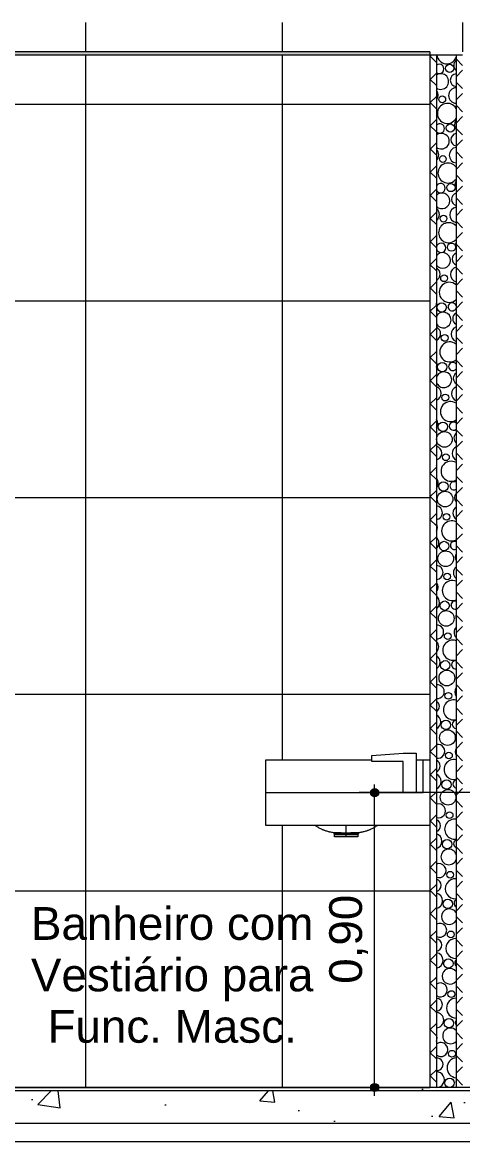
# Model space of a CAD drawing. Header units: metres. Extents: x -77 to 97, y 0 to 6.
# Drawn here: x -21.526 to -20.183, y -0.373 to 3.042 of the extents above; entities that cross this region are included whole.
import ezdxf

# ---------------------------------------------------------------- set-up
doc = ezdxf.new("R2010")
doc.units = ezdxf.units.M
doc.header["$MEASUREMENT"] = 0
for name, color, linetype, lineweight in [('0_Caneta_No__1', 7, 'Continuous', 35), ('FORRO.EXEC_Caneta_No__241', 7, 'Continuous', 13), ('LAJES.EST_Caneta_No__241', 7, 'Continuous', 13), ('LAJES.EST_Caneta_No__4', 7, 'Continuous', 20), ('LAJES.EST_Caneta_No__7', 7, 'Continuous', 13), ('LOUCAS-METAIS.ARQ_Caneta_No__96', 252, 'Continuous', 0), ('PAREDE CONSTRUIR_Caneta_No__241', 7, 'Continuous', 13), ('PAREDE CONSTRUIR_Caneta_No__83', 84, 'Continuous', 0), ('PAREDE CONSTRUIR_Caneta_No__96', 252, 'Continuous', 0)]:
    doc.layers.add(name, color=color, linetype=linetype, lineweight=lineweight)
for name, color, linetype in [('COTAS CORTE', 7, 'Continuous'), ('FORRO.EXEC', 7, 'Continuous'), ('PAREDE CONSTRUIR', 7, 'Continuous')]:
    doc.layers.add(name, color=color, linetype=linetype)
for name, color, linetype, lineweight, true_color in [('COTAS CORTE_Caneta_No__25', 7, 'Continuous', 13, 0x982312), ('LAJES.EST_Caneta_No__254', 7, 'Continuous', 0, 0xd1c9ad), ('LAJES.EST_Caneta_No__97', 7, 'Continuous', 5, 0x6b6b6b), ('LOUCAS-METAIS.ARQ_Caneta_No__13', 7, 'Continuous', 0, 0xaaaaaa), ('PAREDE CONSTRUIR_Caneta_No__97', 7, 'Continuous', 5, 0x6b6b6b)]:
    doc.layers.add(name, color=color, linetype=linetype, lineweight=lineweight, true_color=true_color)
doc.styles.add('ESTILO_GERADO_1', font='arial.ttf')
doc.dimstyles.new('ESTILO_GERADO__7', dxfattribs={"dimtxt": 0.1, "dimasz": 0.0475, "dimexe": 0.18, "dimexo": 0.479633, "dimgap": 0, "dimtad": 1, "dimzin": 0, "dimdsep": 46, "dimtxsty": 'ESTILO_GERADO_1', "dimblk": 'ARROWHEAD_11', "dimblk1": 'ARROWHEAD_11', "dimblk2": 'ARROWHEAD_11', "dimcen": 0.09, "dimclrd": 256, "dimclre": 256, "dimclrt": 256, "dimadec": 0, "dimazin": 0, "dimtfac": 1, "dimtdec": 4, "dimtmove": 0, "dimatfit": 3, "dimfxl": 0, "dimtolj": 1, "dimtzin": 0, "dimarcsym": 0})
doc.dimstyles.new('ESTILO_GERADO__9', dxfattribs={"dimtxt": 0.1, "dimasz": 0.0475, "dimexe": 0.18, "dimexo": 0.712446, "dimgap": 0, "dimtad": 1, "dimzin": 0, "dimdsep": 46, "dimtxsty": 'ESTILO_GERADO_1', "dimblk": 'ARROWHEAD_11', "dimblk1": 'ARROWHEAD_11', "dimblk2": 'ARROWHEAD_11', "dimcen": 0.09, "dimclrd": 256, "dimclre": 256, "dimclrt": 256, "dimadec": 0, "dimazin": 0, "dimtfac": 1, "dimtdec": 4, "dimtmove": 0, "dimatfit": 3, "dimfxl": 0, "dimtolj": 1, "dimtzin": 0, "dimarcsym": 0})
pattern_1 = [(45, (43.18128, 0.292), (-0.159099, 0.159099), [0, -0.15, 0, -0.225]), (110, (43.68128, 0.292), (0.21143084, 0.0769545), [0, -0.11, 0, -0.19])]
pattern_2 = [(50, (43.18128, -0.208), (-0.546554, 0.0478173), [0.05715, -0.62865]), (355, (43.1813, -0.208), (-0.1057303, 0.5731705), [0.04572, -0.5029218]), (100.4514, (43.2268, -0.212), (0.4408237, 0.5253533), [0.04857, -0.5342707]), (46.1842, (43.1813, -0.0556), (-0.813237, 0.126127), [0.085725, -0.942975]), (96.6356, (43.24905, -0.0661), (0.712212, 0.742278), [0.072855, -0.801407]), (351.1842, (43.1813, -0.0556), (0.712212, 0.742278), [0.06858, -0.754379]), (21, (43.25748, -0.0937), (-0.4548432, 0.3067956), [0.05715, -0.62865]), (326, (43.2575, -0.0937), (0.185406, 0.552564), [0.04572, -0.50292]), (71.4514, (43.2954, -0.11926), (0.6402493, 0.2457683), [0.04857, -0.53427]), (37.5, (43.18128, -0.208), (0.0092658, 0.2536651), [0, -0.496824, 0, -0.51054, 0, -0.504825]), (7.5, (43.18128, -0.208), (0.200459, 0.3005417), [0, -0.291084, 0, -0.485394, 0, -0.192405]), (327.5, (43.01135, -0.208), (-0.4067718, 0.01718623), [0, -0.1905, 0, -0.59436, 0, -0.78867]), (317.5, (42.93515, -0.208), (0.4443875, 0.0762795), [0, -0.24765, 0, -0.394716, 0, -0.56007])]
pattern_3 = [(45, (43.181277, -0.20799), (-0.03535534, 0.03535534), []), (135, (43.181277, -0.20799), (0.03535534, 0.03535534), [])]

# ---------------------------------------------------------------- blocks, each defined once
blk = doc.blocks.new('*X52', base_point=(43.1813, -0.208))
at = {"layer": 'PAREDE CONSTRUIR_Caneta_No__96', "color": 252, "linetype": 'Continuous', "lineweight": 0}
for centre, radius in [((-20.2221, 2.902), 0.0125), ((-20.2448, 2.8072), 0.0103), ((-20.2203, 2.72), 0.0125), ((-20.2429, 2.6252), 0.0103), ((-20.2184, 2.538), 0.0125), ((-20.2411, 2.4432), 0.0103), ((-20.2166, 2.356), 0.0125), ((-20.2392, 2.2612), 0.0103), ((-20.2466, 2.1723), 0.0143), ((-20.2373, 2.0792), 0.0103), ((-20.2448, 1.9903), 0.0143), ((-20.2355, 1.8972), 0.0103), ((-20.2429, 1.8083), 0.0143), ((-20.2381, 1.7696), 0.0239), ((-20.2336, 1.7152), 0.0103), ((-20.2411, 1.6263), 0.0143), ((-20.2362, 1.5876), 0.0239), ((-20.2318, 1.5332), 0.0103), ((-20.2392, 1.4443), 0.0143), ((-20.2344, 1.4056), 0.0239), ((-20.2299, 1.3512), 0.0103), ((-20.2374, 1.2623), 0.0143), ((-20.2325, 1.2236), 0.0239), ((-20.2281, 1.1692), 0.0103), ((-20.2355, 1.0803), 0.0143), ((-20.2307, 1.0416), 0.0239), ((-20.2262, 0.9872), 0.0103), ((-20.2337, 0.8983), 0.0143), ((-20.2288, 0.8596), 0.0239), ((-20.2244, 0.8052), 0.0103), ((-20.2318, 0.7163), 0.0143), ((-20.227, 0.6776), 0.0239), ((-20.2225, 0.6232), 0.0103), ((-20.2299, 0.5343), 0.0143), ((-20.2207, 0.4412), 0.0103), ((-20.2281, 0.3523), 0.0143), ((-20.2188, 0.2592), 0.0103), ((-20.2262, 0.1703), 0.0143), ((-20.217, 0.0772), 0.0103), ((-20.2244, -0.0117), 0.0143), ((-20.2151, -0.1048), 0.0103), ((-20.2225, -0.1937), 0.0143)]:
    blk.add_circle(centre, radius, dxfattribs=at)
for centre, radius, start, end in [((-20.231, 2.9463), 0.0306, 188.128, 337.6602), ((-20.254, 2.9002), 0.0143, 232.8016, 127.1984), ((-20.1884, 2.9109), 0.0213, 132.0218, 227.9782), ((-20.2492, 2.8616), 0.0239, 235.6089, 124.3911), ((-20.2012, 2.866), 0.0192, 94.4567, 265.5433), ((-20.2017, 2.8188), 0.0237, 92.376, 267.624), ((-20.2784, 2.8199), 0.0213, 317.7863, 42.2137), ((-20.2291, 2.7643), 0.0306, 30.1884, 329.8116), ((-20.2522, 2.7182), 0.0143, 222.7548, 137.2452), ((-20.1866, 2.7289), 0.0213, 139.1606, 220.8394), ((-20.2474, 2.6796), 0.0239, 230.0173, 129.9827), ((-20.1993, 2.684), 0.0192, 100.0421, 259.9579), ((-20.2766, 2.6379), 0.0213, 310.8069, 49.1931), ((-20.1999, 2.6368), 0.0237, 96.8822, 263.1178), ((-20.2273, 2.5823), 0.0306, 36.5048, 323.4952), ((-20.2503, 2.5362), 0.0143, 210.2364, 149.7636), ((-20.1847, 2.5469), 0.0213, 147.5305, 212.4695), ((-20.2455, 2.4976), 0.0239, 223.9229, 136.0771), ((-20.1975, 2.502), 0.0192, 105.7259, 254.2741), ((-20.2747, 2.4559), 0.0213, 304.4981, 55.5019), ((-20.198, 2.4548), 0.0237, 101.4316, 258.5684), ((-20.2254, 2.4003), 0.0306, 41.992, 318.008), ((-20.2485, 2.3542), 0.0143, 186.463, 173.537), ((-20.1829, 2.3649), 0.0213, 158.5615, 201.4385), ((-20.2437, 2.3156), 0.0239, 217.0612, 142.9388), ((-20.1956, 2.32), 0.0192, 111.5739, 248.4261), ((-20.2729, 2.2739), 0.0213, 298.6362, 61.3638), ((-20.1961, 2.2728), 0.0237, 106.0555, 253.9445), ((-20.2236, 2.2184), 0.0306, 46.9475, 313.0525), ((-20.2147, 2.174), 0.0125, 16.3623, 343.6377), ((-20.2861, 2.1818), 0.0237, 352.6086, 7.3914), ((-20.2418, 2.1336), 0.0239, 208.8708, 151.1292), ((-20.1938, 2.138), 0.0192, 117.6692, 242.3308), ((-20.271, 2.0919), 0.0213, 293.0861, 66.9139), ((-20.1943, 2.0908), 0.0237, 110.7897, 249.2103), ((-20.2217, 2.0364), 0.0306, 51.5304, 308.4696), ((-20.2843, 1.9998), 0.0237, 335.9683, 24.0317), ((-20.2129, 1.992), 0.0125, 35.7444, 324.2556), ((-20.2399, 1.9516), 0.0239, 197.5549, 162.4451), ((-20.1919, 1.956), 0.0192, 124.1271, 235.8729), ((-20.2692, 1.9099), 0.0213, 287.7571, 72.2429), ((-20.1924, 1.9088), 0.0237, 115.6777, 244.3223), ((-20.2199, 1.8544), 0.0306, 55.8383, 304.1617), ((-20.2824, 1.8178), 0.0237, 326.6106, 33.3894), ((-20.211, 1.81), 0.0125, 48.4126, 311.5874), ((-20.1901, 1.774), 0.0192, 131.1243, 228.8757), ((-20.2673, 1.7279), 0.0213, 282.5827, 77.4173), ((-20.1906, 1.7268), 0.0237, 120.7757, 239.2243), ((-20.2801, 1.683), 0.0192, 335.0427, 24.9573), ((-20.218, 1.6724), 0.0306, 59.9364, 300.0636), ((-20.2806, 1.6358), 0.0237, 319.1636, 40.8364), ((-20.2092, 1.628), 0.0125, 58.9428, 301.0572), ((-20.1882, 1.592), 0.0192, 138.9695, 221.0305), ((-20.2655, 1.5459), 0.0213, 277.511, 82.489), ((-20.1887, 1.5448), 0.0237, 126.1605, 233.8395), ((-20.2782, 1.501), 0.0192, 324.0918, 35.9082), ((-20.2162, 1.4904), 0.0306, 63.8712, 296.1288), ((-20.2787, 1.4538), 0.0237, 312.7039, 47.2961), ((-20.2073, 1.446), 0.0125, 68.4061, 291.5939), ((-20.1864, 1.41), 0.0192, 148.3233, 211.6767), ((-20.2636, 1.3639), 0.0213, 272.498, 87.502), ((-20.1869, 1.3628), 0.0237, 131.9452, 228.0548), ((-20.2764, 1.319), 0.0192, 315.5035, 44.4965), ((-20.2143, 1.3084), 0.0306, 67.6774, 292.3226), ((-20.2769, 1.2718), 0.0237, 306.8584, 53.1416), ((-20.2054, 1.264), 0.0125, 77.2818, 282.7182), ((-20.1845, 1.228), 0.0192, 161.3859, 198.6141), ((-20.2618, 1.1819), 0.0213, 267.5041, 92.4959), ((-20.185, 1.1808), 0.0237, 138.3131, 221.6869), ((-20.2745, 1.137), 0.0192, 308.0703, 51.9297), ((-20.2125, 1.1264), 0.0306, 71.3823, 288.6177), ((-20.275, 1.0898), 0.0237, 301.4308, 58.5692), ((-20.2036, 1.082), 0.0125, 85.8546, 274.1454), ((-20.2599, 0.9999), 0.0213, 262.4911, 97.5089), ((-20.1832, 0.9988), 0.0237, 145.6047, 214.3953), ((-20.2727, 0.955), 0.0192, 301.3298, 58.6702), ((-20.2106, 0.9444), 0.0306, 75.0081, 284.9919), ((-20.2732, 0.9078), 0.0237, 296.3018, 63.6982), ((-20.2017, 0.9001), 0.0125, 94.3346, 265.6654), ((-20.2581, 0.8179), 0.0213, 257.4194, 102.5806), ((-20.1813, 0.8168), 0.0237, 154.6261, 205.3739), ((-20.2708, 0.773), 0.0192, 295.043, 64.957), ((-20.2088, 0.7624), 0.0306, 78.5733, 281.4267), ((-20.2713, 0.7258), 0.0237, 291.3909, 68.6091), ((-20.1999, 0.7181), 0.0125, 102.9118, 257.0882), ((-20.2562, 0.6359), 0.0213, 252.2451, 107.7549), ((-20.269, 0.591), 0.0192, 289.0646, 70.9354), ((-20.2069, 0.5804), 0.0306, 82.0942, 277.9058), ((-20.2695, 0.5438), 0.0237, 286.64, 73.36), ((-20.198, 0.5361), 0.0125, 111.797, 248.203), ((-20.2251, 0.4956), 0.0239, 19.9097, 340.0903), ((-20.2543, 0.4539), 0.0213, 246.9161, 113.0839), ((-20.2671, 0.409), 0.0192, 283.2952, 76.7048), ((-20.205, 0.3984), 0.0306, 85.5853, 274.4147), ((-20.2676, 0.3618), 0.0237, 282.0045, 77.9955), ((-20.1962, 0.3541), 0.0125, 121.2778, 238.7222), ((-20.2233, 0.3136), 0.0239, 30.4001, 329.5999), ((-20.2525, 0.2719), 0.0213, 241.3661, 118.6339), ((-20.2652, 0.227), 0.0192, 277.6605, 82.3395), ((-20.2032, 0.2164), 0.0306, 89.06, 270.94), ((-20.2658, 0.1798), 0.0237, 277.4475, 82.5525), ((-20.1943, 0.1721), 0.0125, 131.8403, 228.1597), ((-20.2214, 0.1316), 0.0239, 38.2983, 321.7017), ((-20.2932, 0.1254), 0.0306, 355.2699, 4.7301), ((-20.2506, 0.0899), 0.0213, 235.5044, 124.4956), ((-20.2634, 0.045), 0.0192, 272.0997, 87.9003), ((-20.2013, 0.0344), 0.0306, 92.5312, 267.4688), ((-20.2639, -0.0021), 0.0237, 272.9375, 87.0625), ((-20.2196, -0.0504), 0.0239, 45.0025, 314.9975), ((-20.1925, -0.0099), 0.0125, 144.58, 215.42), ((-20.2913, -0.0566), 0.0306, 339.3943, 20.6057), ((-20.2488, -0.0921), 0.0213, 229.1958, 130.8042), ((-20.2615, -0.137), 0.0192, 266.5587, 93.4413), ((-20.1995, -0.1476), 0.0306, 96.0118, 263.9882), ((-20.262, -0.1841), 0.0237, 268.4458, 91.5542), ((-20.1906, -0.1919), 0.0125, 164.3216, 195.6784)]:
    blk.add_arc(centre, radius, start, end, dxfattribs=at)
blk = doc.blocks.new('*D61', base_point=(43.1813, -0.208))
at = {"layer": 'COTAS CORTE_Caneta_No__25', "linetype": 'Continuous', "lineweight": 13, "true_color": 0x982312}
for points in [[(-19.8174, 2.952), (-19.8165, 2.9472), (-19.8137, 2.9432), (-19.8097, 2.9405), (-19.8049, 2.9395), (-19.8001, 2.9405), (-19.7961, 2.9432), (-19.7934, 2.9472), (-19.7924, 2.952), (-19.7934, 2.9568), (-19.7961, 2.9608), (-19.8001, 2.9636), (-19.8049, 2.9645), (-19.8097, 2.9636), (-19.8137, 2.9608), (-19.8165, 2.9568)], [(-19.8174, 2.942), (-19.8165, 2.9372), (-19.8137, 2.9332), (-19.8097, 2.9305), (-19.8049, 2.9295), (-19.8001, 2.9305), (-19.7961, 2.9332), (-19.7934, 2.9372), (-19.7924, 2.942), (-19.7934, 2.9468), (-19.7961, 2.9508), (-19.8001, 2.9536), (-19.8049, 2.9545), (-19.8097, 2.9536), (-19.8137, 2.9508), (-19.8165, 2.9468)], [(-19.8174, -0.208), (-19.8165, -0.2128), (-19.8137, -0.2168), (-19.8097, -0.2195), (-19.8049, -0.2205), (-19.8001, -0.2195), (-19.7961, -0.2168), (-19.7934, -0.2128), (-19.7924, -0.208), (-19.7934, -0.2032), (-19.7961, -0.1992), (-19.8001, -0.1964), (-19.8049, -0.1955), (-19.8097, -0.1964), (-19.8137, -0.1992), (-19.8165, -0.2032)]]:
    blk.add_hatch(color=24, dxfattribs=at).paths.add_polyline_path(points)
at = {"layer": 'COTAS CORTE_Caneta_No__25', "color": 24, "linetype": 'Continuous', "lineweight": 13, "true_color": 0x982312}
for p, q in [((-19.8174, 2.942), (-19.8518, 2.942)), ((-19.0925, 2.942), (-19.7924, 2.942)), ((-19.8049, -0.1955), (-19.8049, 2.9295)), ((-19.8174, -0.208), (-19.8518, -0.208)), ((-19.8049, -0.233), (-19.8049, -0.2205)), ((-19.0925, -0.208), (-19.7924, -0.208))]:
    blk.add_line(p, q, dxfattribs=at)
for centre in [(-19.8049, 2.942), (-19.8049, -0.208)]:
    blk.add_circle(centre, 0.0125, dxfattribs=at)
at = {"layer": 'COTAS CORTE_Caneta_No__25', "color": 24, "lineweight": 13, "true_color": 0x982312, "char_height": 0.1, "attachment_point": 7, "rotation": 90, "style": 'ESTILO_GERADO_1'}
for s, insert in [('\\A1;{\\pql;\\fArial|b0|i0|c0|p0;\\W1.000000;0,01}', (-19.8249, 2.6626)), ('\\A1;{\\pql;\\fArial|b0|i0|c0|p0;\\W1.000000;3,15}', (-19.8249, 1.1001))]:
    blk.add_mtext(s, dxfattribs=dict(at, insert=insert))
blk = doc.blocks.new('ARROWHEAD_11')
at = {"color": 0, "linetype": 'Continuous', "lineweight": 0}
blk.add_line((0, 0), (-1, 0), dxfattribs=at)
at = {"color": 0, "linetype": 'Continuous', "lineweight": 0, "const_width": 0.25, "flags": 128}
blk.add_lwpolyline([(-0.125, 0, 1), (0.125, 0, 1)], format="xyb", close=True, dxfattribs=at)
blk = doc.blocks.new('*D69', base_point=(43.1813, -0.208))
at = {"layer": 'COTAS CORTE_Caneta_No__25', "linetype": 'Continuous', "lineweight": 13, "true_color": 0x982312}
for points in [[(-20.4635, 0.692), (-20.4625, 0.6872), (-20.4598, 0.6832), (-20.4557, 0.6805), (-20.451, 0.6795), (-20.4462, 0.6805), (-20.4421, 0.6832), (-20.4394, 0.6872), (-20.4385, 0.692), (-20.4394, 0.6968), (-20.4421, 0.7008), (-20.4462, 0.7036), (-20.451, 0.7045), (-20.4557, 0.7036), (-20.4598, 0.7008), (-20.4625, 0.6968)], [(-20.4635, -0.208), (-20.4625, -0.2128), (-20.4598, -0.2168), (-20.4557, -0.2195), (-20.451, -0.2205), (-20.4462, -0.2195), (-20.4421, -0.2168), (-20.4394, -0.2128), (-20.4385, -0.208), (-20.4394, -0.2032), (-20.4421, -0.1992), (-20.4462, -0.1964), (-20.451, -0.1955), (-20.4557, -0.1964), (-20.4598, -0.1992), (-20.4625, -0.2032)]]:
    blk.add_hatch(color=24, dxfattribs=at).paths.add_polyline_path(points)
at = {"layer": 'COTAS CORTE_Caneta_No__25', "color": 24, "linetype": 'Continuous', "lineweight": 13, "true_color": 0x982312}
for p, q in [((-20.4635, 0.692), (-20.4978, 0.692)), ((-20.451, 0.7045), (-20.451, 0.717)), ((-19.9713, 0.692), (-20.4385, 0.692)), ((-20.451, -0.1955), (-20.451, 0.6795)), ((-20.4635, -0.208), (-20.4978, -0.208)), ((-20.451, -0.233), (-20.451, -0.2205)), ((-19.9713, -0.208), (-20.4385, -0.208))]:
    blk.add_line(p, q, dxfattribs=at)
for centre in [(-20.451, 0.692), (-20.451, -0.208)]:
    blk.add_circle(centre, 0.0125, dxfattribs=at)
at = {"layer": 'COTAS CORTE_Caneta_No__25', "color": 24, "lineweight": 13, "true_color": 0x982312, "insert": (-20.471, 0.1085), "char_height": 0.1, "attachment_point": 7, "rotation": 90, "style": 'ESTILO_GERADO_1'}
blk.add_mtext('\\A1;{\\pql;\\fArial|b0|i0|c0|p0;\\W1.000000;0,90}', dxfattribs=at)

msp = doc.modelspace()

# ---------------------------------------------------------------- hatches: boundary and pattern name
at = {"layer": 'FORRO.EXEC', "linetype": 'Continuous', "lineweight": 0, "true_color": 0xffffff}
msp.add_hatch(color=7, dxfattribs=at).paths.add_polyline_path([(-23.1328, 2.952), (-23.1328, 2.942), (-20.2827, 2.942), (-20.2827, 2.952)])
at = {"layer": 'LAJES.EST_Caneta_No__254', "linetype": 'Continuous', "lineweight": 0, "true_color": 0xd1c9ad}
h = msp.add_hatch(dxfattribs=at)
h.set_pattern_fill('Haie_OD_0002', color=9, style=0, pattern_type=2)
h.set_pattern_definition(pattern_1)
h.paths.add_polyline_path([(-23.3328, -0.218), (-20.2827, -0.218), (-20.2827, -0.208), (-23.3328, -0.208)])
h = msp.add_hatch(dxfattribs=at)
h.set_pattern_fill('Haie_OD_0002', color=9, style=0, pattern_type=2)
h.set_pattern_definition(pattern_1)
h.paths.add_polyline_path([(-20.2827, -0.218), (-7.9928, -0.218), (-7.9928, -0.208), (-20.2827, -0.208)])
at = {"layer": 'LAJES.EST_Caneta_No__97', "linetype": 'Continuous', "lineweight": 5, "true_color": 0x6b6b6b}
h = msp.add_hatch(dxfattribs=at)
h.set_pattern_fill('AR_CONC_0002', color=251, style=0, pattern_type=2)
h.set_pattern_definition(pattern_2)
h.paths.add_polyline_path([(-23.3328, -0.318), (-20.2827, -0.318), (-20.2827, -0.218), (-23.3328, -0.218)])
h = msp.add_hatch(dxfattribs=at)
h.set_pattern_fill('AR_CONC_0002', color=251, style=0, pattern_type=2)
h.set_pattern_definition(pattern_2)
h.paths.add_polyline_path([(-20.2827, -0.318), (-7.9928, -0.318), (-7.9928, -0.218), (-20.2827, -0.218)])
at = {"layer": 'PAREDE CONSTRUIR_Caneta_No__83', "linetype": 'Continuous', "lineweight": 0}
h = msp.add_hatch(dxfattribs=at)
h.set_pattern_fill('Placomur_0002', color=84, style=0, pattern_type=2)
h.set_pattern_definition(pattern_3)
h.paths.add_polyline_path([(-20.2827, 2.942), (-20.2827, -0.208), (-20.2627, -0.208), (-20.2627, 2.942)])
h = msp.add_hatch(dxfattribs=at)
h.set_pattern_fill('Placomur_0002', color=84, style=0, pattern_type=2)
h.set_pattern_definition(pattern_3)
h.paths.add_polyline_path([(-20.2027, -0.208), (-20.1827, -0.208), (-20.1827, 2.942), (-20.2027, 2.942)])
at = {"layer": 'PAREDE CONSTRUIR_Caneta_No__97', "linetype": 'Continuous', "lineweight": 5, "true_color": 0x6b6b6b}
h = msp.add_hatch(dxfattribs=at)
h.set_pattern_fill('Ceramica_60_x_60_0002', color=251, style=0, pattern_type=2)
h.set_pattern_definition([(0, (-23.13276, -0.208), (0, 0.6), []), (90, (-23.13276, -0.208), (-0.6, 0), [])])
h.paths.add_polyline_path([(-20.2827, 3.042), (-23.1328, 3.042), (-23.1328, 2.952), (-20.2827, 2.952)])
h = msp.add_hatch(dxfattribs=at)
h.set_pattern_fill('Ceramica_60_x_60_0002', color=251, style=0, pattern_type=2)
h.set_pattern_definition([(0, (-20.1827, -0.208), (0, 0.6), []), (90, (-20.1827, -0.208), (-0.6, 0), [])])
h.paths.add_polyline_path([(-20.2827, 3.042), (-20.2827, 2.942), (-20.1827, 2.942), (-20.1827, 2.952), (-15.6824, 2.952), (-15.6824, 3.042)])
h = msp.add_hatch(dxfattribs=at)
h.set_pattern_fill('Ceramica_60_x_60_0002', color=251, style=0, pattern_type=2)
h.set_pattern_definition([(0, (-23.13276, -0.208), (0, 0.6), []), (90, (-23.13276, -0.208), (-0.6, 0), [])])
h.paths.add_polyline_path([(-23.1328, 2.942), (-23.1328, 1.962), (-23.1248, 1.962), (-23.1248, 1.934), (-22.6478, 1.934), (-22.6478, 1.91), (-22.6588, 1.91), (-22.6588, 1.909), (-22.6198, 1.909), (-22.6198, 1.906), (-22.5498, 1.906), (-22.5498, 1.894), (-22.5598, 1.894), (-22.5598, 1.892), (-22.7798, 1.892), (-22.7798, 1.894), (-22.7898, 1.894), (-22.7898, 1.906), (-22.7198, 1.906), (-22.7198, 1.909), (-22.6808, 1.909), (-22.6808, 1.91), (-23.0598, 1.91), (-23.0598, 1.792), (-21.8428, 1.792), (-21.8428, 0.817), (-21.8378, 0.817), (-21.8378, 0.807), (-21.8278, 0.807), (-21.8278, 0.81), (-21.7928, 0.817), (-21.7928, 0.767), (-21.8278, 0.774), (-21.8278, 0.777), (-21.8378, 0.777), (-21.8378, 0.767), (-21.8428, 0.767), (-21.8428, -0.008), (-22.5681, -0.008), (-22.5284, -0.1726), (-22.5284, -0.208), (-20.2827, -0.208), (-20.2827, 0.592), (-20.4427, 0.592), (-20.4429, 0.5919), (-20.4448, 0.5905), (-20.445, 0.5904), (-20.4467, 0.5891), (-20.4487, 0.5878), (-20.4507, 0.5865), (-20.4515, 0.5861), (-20.4518, 0.5859), (-20.4536, 0.5848), (-20.4557, 0.5836), (-20.4578, 0.5825), (-20.4599, 0.5814), (-20.4622, 0.5802), (-20.4639, 0.5795), (-20.4655, 0.5787), (-20.4672, 0.578), (-20.4689, 0.5773), (-20.4707, 0.5766), (-20.4724, 0.5759), (-20.4742, 0.5753), (-20.476, 0.5746), (-20.4786, 0.5738), (-20.4811, 0.5731), (-20.4836, 0.5724), (-20.4857, 0.5718), (-20.4878, 0.5713), (-20.4886, 0.5712), (-20.491, 0.5707), (-20.4934, 0.5702), (-20.4959, 0.5698), (-20.4984, 0.5695), (-20.4986, 0.5694), (-20.4987, 0.5694), (-20.4988, 0.5693), (-20.499, 0.5692), (-20.4991, 0.5691), (-20.4994, 0.5687), (-20.4998, 0.5682), (-20.5005, 0.5674), (-20.5008, 0.567), (-20.5013, 0.5663), (-20.5017, 0.5656), (-20.5019, 0.5649), (-20.5021, 0.5641), (-20.5021, 0.5633), (-20.5021, 0.557), (-20.5731, 0.557), (-20.5731, 0.5633), (-20.5732, 0.5641), (-20.5733, 0.5649), (-20.5736, 0.5656), (-20.574, 0.5663), (-20.5744, 0.567), (-20.57, 0.5677), (-20.5705, 0.5684), (-20.5762, 0.5691), (-20.5763, 0.5692), (-20.5764, 0.5693), (-20.5766, 0.5694), (-20.5767, 0.5694), (-20.5769, 0.5695), (-20.5793, 0.5698), (-20.5819, 0.5702), (-20.5842, 0.5707), (-20.5867, 0.5712), (-20.5874, 0.5713), (-20.5896, 0.5718), (-20.5917, 0.5724), (-20.5942, 0.5731), (-20.5967, 0.5738), (-20.5993, 0.5746), (-20.6011, 0.5753), (-20.6028, 0.5759), (-20.6046, 0.5766), (-20.6063, 0.5773), (-20.608, 0.578), (-20.6097, 0.5787), (-20.6114, 0.5794), (-20.613, 0.5802), (-20.6153, 0.5814), (-20.6157, 0.5816), (-20.6158, 0.5816), (-20.6178, 0.5826), (-20.6198, 0.5837), (-20.6218, 0.5849), (-20.6238, 0.5861), (-20.6246, 0.5865), (-20.6266, 0.5878), (-20.6285, 0.5891), (-20.6295, 0.5898), (-20.6305, 0.5905), (-20.6324, 0.5919), (-20.6326, 0.592), (-20.7827, 0.592), (-20.7827, 0.792), (-20.4593, 0.792), (-20.4593, 0.8054), (-20.3643, 0.812), (-20.3243, 0.812), (-20.3243, 0.792), (-20.2827, 0.792), (-20.2827, 2.942)])
h.paths.add_polyline_path([(-23.0728, 1.952), (-23.0728, 2.832), (-22.1928, 2.832), (-22.1928, 1.952)], flags=0)
h = msp.add_hatch(dxfattribs=at)
h.set_pattern_fill('Ceramica_60_x_60_0002', color=251, style=0, pattern_type=2)
h.set_pattern_definition([(360, (-23.13276, -0.208), (0, 0.6), []), (90, (-23.13276, -0.208), (-0.6, 0), [])])
h.paths.add_polyline_path([(-20.6158, 0.5896), (-20.6157, 0.5896), (-20.6158, 0.5896)])
h = msp.add_hatch(dxfattribs=at)
h.set_pattern_fill('Ceramica_60_x_60_0002', color=251, style=0, pattern_type=2)
h.set_pattern_definition([(360, (-23.13276, -0.208), (0, 0.6), []), (90, (-23.13276, -0.208), (-0.6, 0), [])])
h.paths.add_polyline_path([(-20.5249, 0.5734), (-20.5207, 0.5722), (-20.5248, 0.5733)])

# ---------------------------------------------------------------- linework, layer by layer
at = {"layer": 'COTAS CORTE_Caneta_No__25', "color": 24, "linetype": 'Continuous', "lineweight": 13, "true_color": 0x982312}
msp.add_line((-18.8457, -0.208), (-20.6949, -0.208), dxfattribs=at)
at = {"layer": 'FORRO.EXEC_Caneta_No__241', "color": 7, "linetype": 'Continuous', "lineweight": 13}
for p, q in [((-20.2827, 2.952), (-23.1328, 2.952)), ((-20.2827, 2.942), (-23.1328, 2.942)), ((-20.2827, 2.952), (-20.2827, 2.942))]:
    msp.add_line(p, q, dxfattribs=at)
at = {"layer": 'LAJES.EST_Caneta_No__241', "color": 7, "linetype": 'Continuous', "lineweight": 13}
msp.add_line((-21.9327, -0.373), (-13.5328, -0.373), dxfattribs=at)
at = {"layer": 'LAJES.EST_Caneta_No__4', "color": 7, "linetype": 'Continuous', "lineweight": 20}
for p, q in [((-20.2827, -0.318), (-23.3328, -0.318)), ((-7.9928, -0.318), (-20.2827, -0.318))]:
    msp.add_line(p, q, dxfattribs=at)
at = {"layer": 'LAJES.EST_Caneta_No__7', "color": 7, "linetype": 'Continuous', "lineweight": 13}
for p, q in [((-20.2827, -0.218), (-23.3328, -0.218)), ((-20.2827, -0.208), (-23.1328, -0.208)), ((-7.9928, -0.218), (-20.2827, -0.218))]:
    msp.add_line(p, q, dxfattribs=at)
at = {"layer": 'LAJES.EST_Caneta_No__7', "color": 7, "linetype": 'Continuous', "lineweight": 13, "flags": 128}
msp.add_lwpolyline([(-20.1627, -0.208), (-20.1827, -0.208), (-20.2027, -0.208), (-20.2627, -0.208), (-20.2827, -0.208)], dxfattribs=at)
at = {"layer": 'LOUCAS-METAIS.ARQ_Caneta_No__13', "color": 253, "linetype": 'Continuous', "lineweight": 0, "true_color": 0xaaaaaa}
for p, q in [((-20.7827, 0.792), (-20.4593, 0.792)), ((-20.7827, 0.692), (-20.7827, 0.792)), ((-20.3243, 0.792), (-20.3027, 0.792)), ((-20.3027, 0.792), (-20.2827, 0.792)), ((-20.3027, 0.692), (-20.3027, 0.792)), ((-20.7827, 0.692), (-20.3027, 0.692)), ((-20.7827, 0.592), (-20.7827, 0.692)), ((-20.2827, 0.592), (-20.7827, 0.592))]:
    msp.add_line(p, q, dxfattribs=at)
at = {"layer": 'LOUCAS-METAIS.ARQ_Caneta_No__96', "color": 252, "linetype": 'Continuous', "lineweight": 0}
for p, q in [((-20.4593, 0.8054), (-20.3643, 0.812)), ((-20.4593, 0.787), (-20.4593, 0.8054)), ((-20.3643, 0.787), (-20.4593, 0.787)), ((-20.3643, 0.812), (-20.3243, 0.812)), ((-20.3643, 0.692), (-20.3643, 0.787)), ((-20.3243, 0.812), (-20.3243, 0.692)), ((-20.6324, 0.5919), (-20.6326, 0.592)), ((-20.6325, 0.592), (-20.6305, 0.5905)), ((-20.6305, 0.5905), (-20.6324, 0.5919)), ((-20.6295, 0.5898), (-20.6305, 0.5905)), ((-20.6285, 0.5891), (-20.6295, 0.5898)), ((-20.6266, 0.5878), (-20.6285, 0.5891)), ((-20.6246, 0.5865), (-20.6266, 0.5878)), ((-20.6238, 0.5861), (-20.6246, 0.5865)), ((-20.6218, 0.5849), (-20.6238, 0.5861)), ((-20.6198, 0.5837), (-20.6218, 0.5849)), ((-20.6178, 0.5826), (-20.6198, 0.5837)), ((-20.6157, 0.5816), (-20.6178, 0.5826)), ((-20.6153, 0.5814), (-20.6157, 0.5816)), ((-20.613, 0.5802), (-20.6153, 0.5814)), ((-20.5376, 0.5918), (-20.5376, 0.592)), ((-20.5376, 0.5907), (-20.5376, 0.5918)), ((-20.5376, 0.5897), (-20.5376, 0.5907)), ((-20.5376, 0.5886), (-20.5376, 0.5897)), ((-20.5376, 0.5874), (-20.5376, 0.5886)), ((-20.5376, 0.5864), (-20.5376, 0.5874)), ((-20.5376, 0.5853), (-20.5376, 0.5864)), ((-20.5376, 0.5852), (-20.5376, 0.5853)), ((-20.5376, 0.5842), (-20.5376, 0.5852)), ((-20.5376, 0.5833), (-20.5376, 0.5842)), ((-20.5376, 0.5824), (-20.5376, 0.5833)), ((-20.5376, 0.5815), (-20.5376, 0.5824)), ((-20.5376, 0.5798), (-20.5376, 0.5815)), ((-20.4594, 0.5817), (-20.4626, 0.58)), ((-20.4599, 0.5814), (-20.4622, 0.5802)), ((-20.4578, 0.5825), (-20.4599, 0.5814)), ((-20.4578, 0.5825), (-20.4594, 0.5817)), ((-20.4557, 0.5836), (-20.4578, 0.5825)), ((-20.4536, 0.5848), (-20.4557, 0.5836)), ((-20.4515, 0.5861), (-20.4536, 0.5848)), ((-20.4507, 0.5865), (-20.4515, 0.5861)), ((-20.4487, 0.5878), (-20.4507, 0.5865)), ((-20.4467, 0.5891), (-20.4487, 0.5878)), ((-20.445, 0.5904), (-20.4467, 0.5891)), ((-20.4448, 0.5905), (-20.445, 0.5904)), ((-20.4429, 0.5919), (-20.4448, 0.5905)), ((-20.4448, 0.5905), (-20.4442, 0.5909)), ((-20.4448, 0.5905), (-20.4448, 0.5905)), ((-20.4442, 0.5909), (-20.4434, 0.5915)), ((-20.4429, 0.5919), (-20.4427, 0.592)), ((-20.6114, 0.5794), (-20.613, 0.5802)), ((-20.6097, 0.5787), (-20.6114, 0.5794)), ((-20.608, 0.578), (-20.6097, 0.5787)), ((-20.6063, 0.5773), (-20.608, 0.578)), ((-20.6046, 0.5766), (-20.6063, 0.5773)), ((-20.6028, 0.5759), (-20.6046, 0.5766)), ((-20.6011, 0.5753), (-20.6028, 0.5759)), ((-20.5993, 0.5746), (-20.6011, 0.5753)), ((-20.5967, 0.5738), (-20.5993, 0.5746)), ((-20.5942, 0.5731), (-20.5967, 0.5738)), ((-20.5917, 0.5724), (-20.5942, 0.5731)), ((-20.5896, 0.5718), (-20.5917, 0.5724)), ((-20.5874, 0.5713), (-20.5896, 0.5718)), ((-20.5867, 0.5712), (-20.5874, 0.5713)), ((-20.5842, 0.5707), (-20.5867, 0.5712)), ((-20.5819, 0.5702), (-20.5842, 0.5707)), ((-20.5819, 0.5702), (-20.5818, 0.5702)), ((-20.5819, 0.5702), (-20.5819, 0.5702)), ((-20.5793, 0.5698), (-20.5818, 0.5702)), ((-20.5769, 0.5695), (-20.5793, 0.5698)), ((-20.5766, 0.5694), (-20.5769, 0.5695)), ((-20.5767, 0.5694), (-20.5769, 0.5695)), ((-20.5766, 0.5694), (-20.5767, 0.5694)), ((-20.5758, 0.5694), (-20.5766, 0.5694)), ((-20.5764, 0.5693), (-20.5766, 0.5694)), ((-20.5763, 0.5692), (-20.5764, 0.5693)), ((-20.5762, 0.5691), (-20.5763, 0.5692)), ((-20.5759, 0.5691), (-20.5762, 0.5691)), ((-20.5762, 0.5691), (-20.5705, 0.5684)), ((-20.5748, 0.569), (-20.5759, 0.5691)), ((-20.5752, 0.5694), (-20.5758, 0.5694)), ((-20.5745, 0.5694), (-20.5752, 0.5694)), ((-20.5732, 0.569), (-20.5748, 0.569)), ((-20.5737, 0.5693), (-20.5745, 0.5694)), ((-20.5744, 0.567), (-20.57, 0.5677)), ((-20.5726, 0.567), (-20.5744, 0.567)), ((-20.574, 0.5663), (-20.5744, 0.567)), ((-20.5736, 0.5656), (-20.574, 0.5663)), ((-20.5728, 0.5693), (-20.5737, 0.5693)), ((-20.5733, 0.5649), (-20.5736, 0.5656)), ((-20.5732, 0.5641), (-20.5733, 0.5649)), ((-20.5709, 0.5689), (-20.5732, 0.569)), ((-20.5732, 0.569), (-20.5705, 0.5684)), ((-20.5731, 0.5633), (-20.5732, 0.5641)), ((-20.5727, 0.5633), (-20.5731, 0.5633)), ((-20.5731, 0.557), (-20.5731, 0.5633)), ((-20.5727, 0.557), (-20.5731, 0.557)), ((-20.5712, 0.5693), (-20.5728, 0.5693)), ((-20.5714, 0.5633), (-20.5727, 0.5633)), ((-20.5714, 0.557), (-20.5727, 0.557)), ((-20.5674, 0.567), (-20.5726, 0.567)), ((-20.5693, 0.5633), (-20.5714, 0.5633)), ((-20.5693, 0.557), (-20.5714, 0.557)), ((-20.5694, 0.5692), (-20.5712, 0.5693)), ((-20.5681, 0.5688), (-20.5709, 0.5689)), ((-20.5705, 0.5684), (-20.57, 0.5677)), ((-20.5674, 0.5691), (-20.5694, 0.5692)), ((-20.5664, 0.5633), (-20.5693, 0.5633)), ((-20.5664, 0.557), (-20.5693, 0.557)), ((-20.5647, 0.5687), (-20.5681, 0.5688)), ((-20.5652, 0.5691), (-20.5674, 0.5691)), ((-20.5593, 0.567), (-20.5674, 0.567)), ((-20.5627, 0.5633), (-20.5664, 0.5633)), ((-20.5627, 0.557), (-20.5664, 0.557)), ((-20.5625, 0.569), (-20.5652, 0.5691)), ((-20.5609, 0.5686), (-20.5647, 0.5687)), ((-20.5585, 0.5633), (-20.5627, 0.5633)), ((-20.5585, 0.557), (-20.5627, 0.557)), ((-20.5597, 0.5689), (-20.5625, 0.569)), ((-20.5568, 0.5685), (-20.5609, 0.5686)), ((-20.5566, 0.5688), (-20.5597, 0.5689)), ((-20.549, 0.567), (-20.5593, 0.567)), ((-20.5538, 0.5633), (-20.5585, 0.5633)), ((-20.5538, 0.557), (-20.5585, 0.557)), ((-20.5523, 0.5683), (-20.5568, 0.5685)), ((-20.5534, 0.5687), (-20.5566, 0.5688)), ((-20.5486, 0.5633), (-20.5538, 0.5633)), ((-20.5486, 0.557), (-20.5538, 0.557)), ((-20.5497, 0.5686), (-20.5534, 0.5687)), ((-20.5475, 0.5682), (-20.5523, 0.5683)), ((-20.5485, 0.5686), (-20.5497, 0.5686)), ((-20.5376, 0.567), (-20.549, 0.567)), ((-20.5432, 0.5633), (-20.5486, 0.5633)), ((-20.5432, 0.557), (-20.5486, 0.557)), ((-20.5421, 0.5685), (-20.5485, 0.5686)), ((-20.5426, 0.5681), (-20.5475, 0.5682)), ((-20.5376, 0.5633), (-20.5432, 0.5633)), ((-20.5376, 0.557), (-20.5432, 0.557)), ((-20.5376, 0.5681), (-20.5426, 0.5681)), ((-20.5376, 0.5684), (-20.5421, 0.5685)), ((-20.5376, 0.5782), (-20.5376, 0.5798)), ((-20.5376, 0.5781), (-20.5376, 0.5782)), ((-20.5376, 0.5778), (-20.5376, 0.5781)), ((-20.5376, 0.5769), (-20.5376, 0.5778)), ((-20.5376, 0.576), (-20.5376, 0.5769)), ((-20.5376, 0.5751), (-20.5376, 0.576)), ((-20.5376, 0.5744), (-20.5376, 0.5751)), ((-20.5376, 0.5736), (-20.5376, 0.5744)), ((-20.5376, 0.5729), (-20.5376, 0.5736)), ((-20.5376, 0.5723), (-20.5376, 0.5729)), ((-20.5376, 0.5717), (-20.5376, 0.5723)), ((-20.5376, 0.5714), (-20.5376, 0.5717)), ((-20.5376, 0.5706), (-20.5376, 0.5714)), ((-20.5376, 0.5701), (-20.5376, 0.5706)), ((-20.5376, 0.5701), (-20.5376, 0.5697)), ((-20.5376, 0.5694), (-20.5376, 0.5697)), ((-20.5376, 0.5691), (-20.5376, 0.5694)), ((-20.5376, 0.5688), (-20.5376, 0.5691)), ((-20.5376, 0.5686), (-20.5376, 0.5688)), ((-20.5376, 0.5685), (-20.5376, 0.5686)), ((-20.5331, 0.5685), (-20.5376, 0.5684)), ((-20.5376, 0.5684), (-20.5376, 0.5685)), ((-20.5376, 0.5683), (-20.5376, 0.5684)), ((-20.5376, 0.5682), (-20.5376, 0.5683)), ((-20.5376, 0.5681), (-20.5376, 0.5682)), ((-20.5326, 0.5681), (-20.5376, 0.5681)), ((-20.5376, 0.5679), (-20.5376, 0.5681)), ((-20.5376, 0.5676), (-20.5376, 0.5679)), ((-20.5376, 0.5674), (-20.5376, 0.5676)), ((-20.5376, 0.5672), (-20.5376, 0.5674)), ((-20.5376, 0.567), (-20.5376, 0.5672)), ((-20.5263, 0.567), (-20.5376, 0.567)), ((-20.5376, 0.5663), (-20.5376, 0.567)), ((-20.5376, 0.5656), (-20.5376, 0.5663)), ((-20.5376, 0.5649), (-20.5376, 0.5656)), ((-20.5376, 0.5641), (-20.5376, 0.5649)), ((-20.5376, 0.5633), (-20.5376, 0.5641)), ((-20.5321, 0.5633), (-20.5376, 0.5633)), ((-20.5376, 0.557), (-20.5376, 0.5633)), ((-20.5321, 0.557), (-20.5376, 0.557)), ((-20.5268, 0.5686), (-20.5331, 0.5685)), ((-20.5277, 0.5682), (-20.5326, 0.5681)), ((-20.5267, 0.5633), (-20.5321, 0.5633)), ((-20.5267, 0.557), (-20.5321, 0.557)), ((-20.523, 0.5683), (-20.5277, 0.5682)), ((-20.5206, 0.5688), (-20.5268, 0.5686)), ((-20.5215, 0.5633), (-20.5267, 0.5633)), ((-20.5215, 0.557), (-20.5267, 0.557)), ((-20.516, 0.567), (-20.5263, 0.567)), ((-20.524, 0.5687), (-20.526, 0.5686)), ((-20.5212, 0.5687), (-20.524, 0.5687)), ((-20.5185, 0.5685), (-20.523, 0.5683)), ((-20.5168, 0.5633), (-20.5215, 0.5633)), ((-20.5168, 0.557), (-20.5215, 0.557)), ((-20.5182, 0.5688), (-20.5212, 0.5687)), ((-20.5143, 0.5686), (-20.5185, 0.5685)), ((-20.5153, 0.5689), (-20.5182, 0.5688)), ((-20.5125, 0.5633), (-20.5168, 0.5633)), ((-20.5125, 0.557), (-20.5168, 0.557)), ((-20.5079, 0.567), (-20.516, 0.567)), ((-20.5126, 0.569), (-20.5153, 0.5689)), ((-20.5105, 0.5687), (-20.5143, 0.5686)), ((-20.5101, 0.5691), (-20.5126, 0.569)), ((-20.5089, 0.5633), (-20.5125, 0.5633)), ((-20.5089, 0.557), (-20.5125, 0.557)), ((-20.5072, 0.5688), (-20.5105, 0.5687)), ((-20.5088, 0.5691), (-20.5101, 0.5691)), ((-20.506, 0.5633), (-20.5089, 0.5633)), ((-20.506, 0.557), (-20.5089, 0.557)), ((-20.5071, 0.5692), (-20.5088, 0.5691)), ((-20.5026, 0.567), (-20.5079, 0.567)), ((-20.5044, 0.5689), (-20.5072, 0.5688)), ((-20.5055, 0.5692), (-20.5071, 0.5692)), ((-20.5039, 0.5633), (-20.506, 0.5633)), ((-20.5039, 0.557), (-20.506, 0.557)), ((-20.5041, 0.5693), (-20.5055, 0.5692)), ((-20.5021, 0.569), (-20.5044, 0.5689)), ((-20.5028, 0.5693), (-20.5041, 0.5693)), ((-20.5026, 0.5633), (-20.5039, 0.5633)), ((-20.5026, 0.557), (-20.5039, 0.557)), ((-20.5017, 0.5693), (-20.5028, 0.5693)), ((-20.5008, 0.567), (-20.5026, 0.567)), ((-20.5021, 0.5633), (-20.5026, 0.5633)), ((-20.5021, 0.557), (-20.5026, 0.557)), ((-20.5004, 0.569), (-20.5021, 0.569)), ((-20.5019, 0.5649), (-20.5021, 0.5641)), ((-20.5021, 0.5641), (-20.5021, 0.5633)), ((-20.5021, 0.5633), (-20.5021, 0.557)), ((-20.5017, 0.5656), (-20.5019, 0.5649)), ((-20.5007, 0.5694), (-20.5017, 0.5693)), ((-20.5013, 0.5663), (-20.5017, 0.5656)), ((-20.5008, 0.567), (-20.5013, 0.5663)), ((-20.5005, 0.5674), (-20.5008, 0.567)), ((-20.4999, 0.5694), (-20.5007, 0.5694)), ((-20.5001, 0.5678), (-20.5005, 0.5674)), ((-20.4994, 0.5691), (-20.5004, 0.569)), ((-20.4998, 0.5682), (-20.5001, 0.5678)), ((-20.4993, 0.5694), (-20.4999, 0.5694)), ((-20.4994, 0.5687), (-20.4998, 0.5682)), ((-20.4991, 0.5691), (-20.4994, 0.5691)), ((-20.4991, 0.5691), (-20.4994, 0.5687)), ((-20.4986, 0.5694), (-20.4993, 0.5694)), ((-20.499, 0.5692), (-20.4991, 0.5691)), ((-20.4988, 0.5693), (-20.499, 0.5692)), ((-20.4987, 0.5694), (-20.4988, 0.5693)), ((-20.4986, 0.5694), (-20.4987, 0.5694)), ((-20.4984, 0.5695), (-20.4986, 0.5694)), ((-20.4984, 0.5695), (-20.4986, 0.5694)), ((-20.4959, 0.5698), (-20.4984, 0.5695)), ((-20.4935, 0.5702), (-20.4959, 0.5698)), ((-20.4935, 0.5702), (-20.4934, 0.5702)), ((-20.491, 0.5707), (-20.4934, 0.5702)), ((-20.4886, 0.5712), (-20.491, 0.5707)), ((-20.4878, 0.5713), (-20.4886, 0.5712)), ((-20.4857, 0.5718), (-20.4878, 0.5713)), ((-20.4836, 0.5724), (-20.4857, 0.5718)), ((-20.4811, 0.5731), (-20.4836, 0.5724)), ((-20.4786, 0.5738), (-20.4811, 0.5731)), ((-20.476, 0.5746), (-20.4786, 0.5738)), ((-20.4742, 0.5753), (-20.476, 0.5746)), ((-20.4724, 0.5759), (-20.4742, 0.5753)), ((-20.4707, 0.5766), (-20.4724, 0.5759)), ((-20.4689, 0.5773), (-20.4707, 0.5766)), ((-20.4672, 0.578), (-20.4689, 0.5773)), ((-20.4655, 0.5787), (-20.4672, 0.578)), ((-20.4639, 0.5795), (-20.4655, 0.5787)), ((-20.4622, 0.5802), (-20.4639, 0.5795))]:
    msp.add_line(p, q, dxfattribs=at)
at = {"layer": 'PAREDE CONSTRUIR_Caneta_No__241', "color": 7, "linetype": 'Continuous', "lineweight": 13}
for p, q in [((-20.2827, 2.942), (-20.2827, -0.208)), ((-20.2627, 2.942), (-20.2627, -0.208)), ((-20.2027, 2.942), (-20.2027, -0.208))]:
    msp.add_line(p, q, dxfattribs=at)
at = {"layer": 'PAREDE CONSTRUIR_Caneta_No__241', "color": 7, "linetype": 'Continuous', "lineweight": 13, "flags": 128}
msp.add_lwpolyline([(-20.1827, 2.942), (-20.2027, 2.942), (-20.2627, 2.942), (-20.2827, 2.942)], dxfattribs=at)

# ---------------------------------------------------------------- block references
at = {"layer": 'PAREDE CONSTRUIR', "lineweight": 0}
msp.add_blockref('*X52', (43.1813, -0.208), dxfattribs=at)

# ---------------------------------------------------------------- texts
at = {"layer": '0_Caneta_No__1', "color": 7, "linetype": 'Continuous', "lineweight": 35, "insert": (-21.0687, 0.3426), "char_height": 0.1, "width": 1.165928, "attachment_point": 2, "line_spacing_factor": 0.941465, "style": 'ESTILO_GERADO_1'}
msp.add_mtext('\\A1;{\\pqc;\\fArial|b0|i0|c0|p0;\\W1.000000;Banheiro com Vestiário para Func. Masc.}', dxfattribs=at)

# ---------------------------------------------------------------- dimensions: what is measured, and where the dimension line sits
at = {"layer": 'COTAS CORTE', "color": 24, "linetype": 'Continuous', "lineweight": 13, "true_color": 0x982312}
for base, p1, p2, dimstyle, picture, middle in [((-19.8049, 2.942), (-33.6746, -0.208), (-17.1826, 2.942), 'ESTILO_GERADO__9', '*D61', (-19.8749, 1.2295)), ((-20.451, 0.692), (-20.2827, -0.208), (-20.4224, 0.692), 'ESTILO_GERADO__7', '*D69', (-20.521, 0.238))]:
    dim = msp.add_linear_dim(base=base, p1=p1, p2=p2, angle=90, dimstyle=dimstyle, dxfattribs=at)
    dim.commit()
    dim.dimension.update_dxf_attribs({"geometry": picture, "text_midpoint": middle, "dimtype": 160, "text_rotation": 90})

doc.saveas('drawing.dxf')
